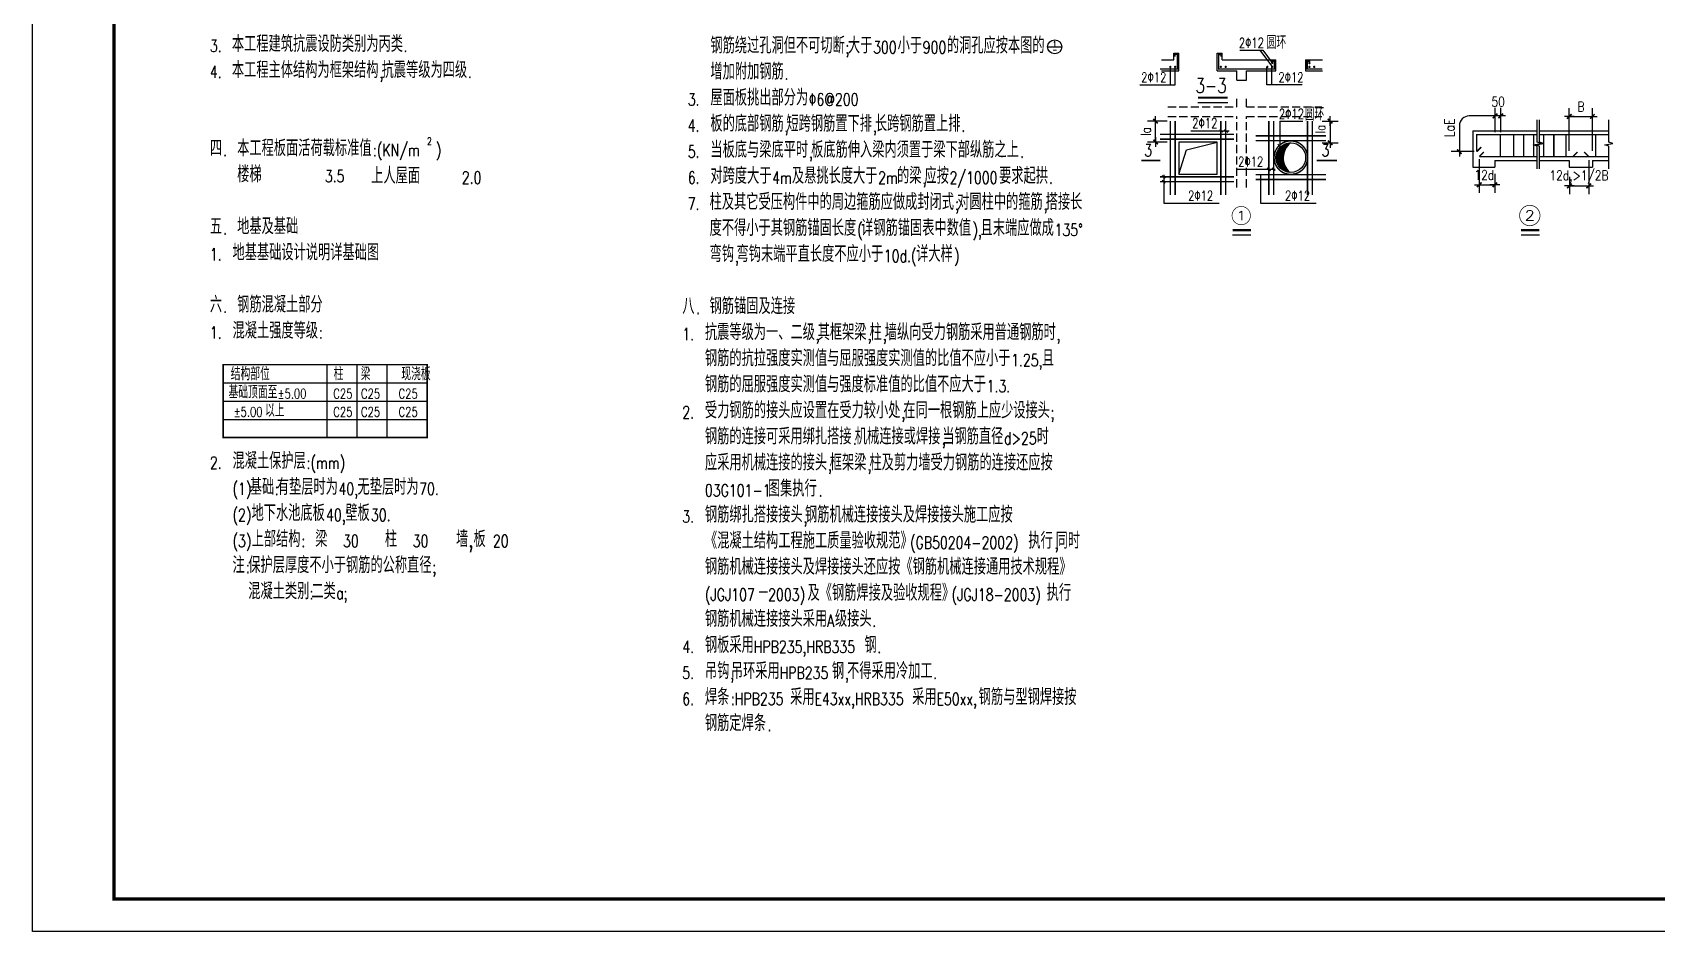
# Model space of a CAD drawing. Extents: x 1427168 to 1936200, y 1176778 to 1377202.
# Drawn here: x 1427168 to 1477011, y 1176778 to 1204377 of the extents above; entities that cross this region are included whole.
import ezdxf
from ezdxf.enums import TextEntityAlignment as Align

# ---------------------------------------------------------------- set-up
doc = ezdxf.new("R2010")
doc.units = 0
doc.header["$LTSCALE"] = 1000
doc.header["$MEASUREMENT"] = 0
doc.linetypes.add('DASH', pattern=[0.35, 0.25, -0.1])
doc.layers.get('0').update_dxf_attribs({"linetype": 'CONTINUOUS'})
doc.layers.get('DEFPOINTS').update_dxf_attribs({"linetype": 'CONTINUOUS'})
for name, color, linetype in [('2', 2, 'CONTINUOUS'), ('PUB_DIM', 3, 'CONTINUOUS'), ('PUB_TEXT', 7, 'CONTINUOUS'), ('PUB_TITLE', 4, 'CONTINUOUS'), ('STAIR', 2, 'CONTINUOUS'), ('WA', 9, 'CONTINUOUS')]:
    doc.layers.add(name, color=color, linetype=linetype)
doc.styles.add('_HZTXT', font='txt.shx', dxfattribs={"width": 0.75, "bigfont": 'HZTXT.shx'})
doc.styles.add('_ROMAND', font='ROMAND.shx', dxfattribs={"width": 0.75})
doc.styles.add('_TXT', font='TXT.shx', dxfattribs={"width": 0.75})
doc.styles.add('COMP', font='COMPLEX', dxfattribs={"bigfont": 'hztxt'})
doc.styles.add('DIM_FONT', font='SIMPLEX.shx', dxfattribs={"width": 0.75})
doc.dimstyles.new('DIMN', dxfattribs={"dimtxt": 300, "dimasz": 1, "dimexe": 250, "dimexo": 300, "dimgap": 150, "dimtad": 1, "dimdec": 0, "dimzin": 0, "dimtxsty": 'DIM_FONT', "dimblk": '_DIMX', "dimcen": 0.09, "dimclrt": 7, "dimazin": 3, "dimtfac": 1, "dimtdec": 0, "dimtix": 1, "dimtmove": 0, "dimatfit": 3, "dimtolj": 1, "dimtzin": 0})

# ---------------------------------------------------------------- blocks, each defined once
blk = doc.blocks.new('_DIMX')
blk.add_line((-150, 0), (150, 0))
at = {"const_width": 50}
blk.add_lwpolyline([(-70, -70), (70, 70)], dxfattribs=at)
blk = doc.blocks.new('_INDEX')
blk.add_line((-0.5, 0), (0.5, 0))
blk.add_circle((0, 0), 0.5)
at = {"style": 'COMP'}
for tag, width, p, p2 in [('1', 2.333333333333333, (-0.17, 0.05), (0.17, 0.05)), ('-', 1.166666666666667, (-0.17, -0.39), (0.17, -0.39))]:
    blk.add_attdef(tag, text='', height=0.34, dxfattribs=dict(at, width=width)).set_placement(p, p2, align=Align.FIT)
blk = doc.blocks.new('_INDEX1')
at = {"const_width": 0.035}
blk.add_lwpolyline([(-0.5, 0, 1), (0.5, 0, 1)], format="xyb", close=True, dxfattribs=at)
at = {"style": 'COMP', "width": 2.333333333333333}
blk.add_attdef('1', text='', height=0.5, dxfattribs=at).set_placement((-0.25, -0.25), (0.25, -0.25), align=Align.FIT)
blk = doc.blocks.new('*X432')
at = {"color": 0}
for p, q in [((90507.56567424904, 34886.54626611521), (90801.87148918693, 35180.8520810531)), ((90507.95243232936, 34929.35943106671), (90937.34278871909, 35358.74978745645)), ((90510.75774469203, 34847.31192968701), (90766.12161643621, 35102.67580143119)), ((90513.1456765992, 34976.97908220776), (90889.72313757805, 35353.5565431866)), ((90516.80968916547, 34810.93746728926), (90746.88137695458, 35041.00915507835)), ((90525.26025422811, 34776.9616254807), (90735.92567359538, 34987.62704484797)), ((90525.58850168313, 35031.84831416287), (90834.85390562292, 35341.11371810267)), ((90535.79574314381, 34745.07070752521), (90730.3265141743, 34939.60147855571)), ((90548.19473041769, 34715.04328792789), (90728.63173056392, 34895.48028807413)), ((90551.91038582895, 35100.59660517989), (90766.10561460591, 35314.79183395685)), ((90562.2976247334, 34686.7197753724), (90729.9944938597, 34854.41664449871)), ((90577.98878768647, 34659.98453145428), (90733.87021597786, 34815.86595974568)), ((90595.18556711733, 34634.75490401395), (90739.88505841912, 34779.45439531575)), ((90613.83143309485, 34610.97436312029), (90747.7703419402, 34744.91327196562)), ((90633.89173351019, 34588.60825666442), (90757.32647524663, 34712.04299840088)), ((90655.35126823897, 34567.64138452202), (90768.40163420571, 34680.69175048876)), ((90678.2132665162, 34548.07697592806), (90780.87844639886, 34650.7421558107)), ((90702.4996020917, 34529.93690463236), (90794.66531340005, 34622.1026159407)), ((90728.25228048678, 34513.26317615624), (90809.69056821307, 34594.70146388253)), ((90755.53644263852, 34498.1209314368), (90825.89844798438, 34568.48293678266)), ((90784.44541479045, 34484.60349671754), (90843.24627893754, 34543.40436086462)), ((90815.108800041, 34472.84047509688), (90861.70250478186, 34519.43417983775)), ((90847.70546105833, 34463.01072924303), (90881.24532821518, 34496.55059639988)), ((90882.48496016965, 34455.36382148314), (90901.86182101838, 34474.74068233188)), ((90919.80480038462, 34450.25725482693), (90923.5474147077, 34453.99986915002))]:
    blk.add_line(p, q, dxfattribs=at)
blk = doc.blocks.new('*D436')
at = {"layer": 'DEFPOINTS', "color": 0}
for p in [(1466447.55634425, 1201656.306972524), (1466447.55634425, 1200989.306972524), (1466993.347618341, 1200989.306972524)]:
    blk.add_point(p, dxfattribs=at)
at = {"layer": 'PUB_DIM', "color": 0}
for p, q in [((1466747.55634425, 1201656.306972524), (1467243.347618341, 1201656.306972524)), ((1466993.347618341, 1201655.306972524), (1466993.347618341, 1200990.306972524)), ((1466747.55634425, 1200989.306972524), (1467243.347618341, 1200989.306972524))]:
    blk.add_line(p, q, dxfattribs=at)
for p, rotation in [((1466993.347618341, 1201656.306972524), 90), ((1466993.347618341, 1200989.306972524), 270)]:
    blk.add_blockref('_DIMX', p, dxfattribs=dict(at, rotation=rotation))
at = {"layer": 'PUB_DIM', "color": 7, "insert": (1466693.347618341, 1201408.299620761), "char_height": 300, "attachment_point": 5, "rotation": 90, "style": 'DIM_FONT'}
blk.add_mtext('\\A1;la', dxfattribs=at)

msp = doc.modelspace()

# ---------------------------------------------------------------- linework, layer by layer
for p, q in [((1462201.330724881, 1203541.042339843), (1462201.330724881, 1203741.042339843)), ((1462201.330724881, 1203741.042339843), (1462351.330724881, 1203741.042339843)), ((1462351.330724881, 1203201.926333749), (1462351.330724881, 1203741.042339843)), ((1463527.152699415, 1203201.926333749), (1463527.152699415, 1203741.042339843)), ((1463527.152699415, 1203741.042339843), (1463677.152699415, 1203741.042339843)), ((1463677.152699415, 1203541.042339843), (1463677.152699415, 1203741.042339843)), ((1461816.823793125, 1203541.042339843), (1462201.330724881, 1203541.042339843)), ((1463677.152699415, 1203541.042339843), (1465331.174804664, 1203541.042339843)), ((1465331.174804664, 1203201.926333749), (1465331.174804664, 1203541.042339843)), ((1466242.421396998, 1203541.042339843), (1466757.753606913, 1203541.042339843)), ((1466242.421396998, 1203541.042339843), (1466242.421396998, 1203201.926333749)), ((1461816.823793125, 1203201.926333749), (1462351.330724881, 1203201.926333749)), ((1463527.152699415, 1203201.926333749), (1464127.061801374, 1203201.926333749)), ((1464127.061801374, 1202912.185241785), (1464127.061801374, 1203201.926333749)), ((1464127.061801374, 1202912.185241785), (1464427.061801374, 1202912.185241785)), ((1464427.061801374, 1202912.185241785), (1464427.061801374, 1203201.926333749)), ((1464427.061801374, 1203201.926333749), (1465331.174804664, 1203201.926333749)), ((1466242.421396998, 1203201.926333749), (1466757.753606913, 1203201.926333749)), ((1471372.968595335, 1201356.982611301), (1473343.203765452, 1201356.982611301)), ((1471372.968595335, 1201356.982611301), (1471372.968595335, 1200246.982611301)), ((1473419.825352865, 1201356.982611301), (1475547.982684909, 1201356.982611301)), ((1462351.330724881, 1201013.64050216), (1462351.330724881, 1200030.453101962)), ((1463527.152699415, 1201013.64050216), (1462351.330724881, 1201013.64050216)), ((1462351.330724881, 1200030.453101962), (1462584.972240062, 1200778.473110144)), ((1462584.972240062, 1200778.473110144), (1463527.152699415, 1201013.64050216)), ((1463527.152699415, 1200030.453101962), (1463527.152699415, 1201013.64050216)), ((1471372.968595335, 1200246.982611301), (1472048.947211152, 1200246.982611301)), ((1472048.947211152, 1200446.982611301), (1473343.203765452, 1200446.982611301)), ((1472048.947211152, 1200446.982611301), (1472048.947211152, 1200246.982611301)), ((1473419.825352865, 1200446.982611301), (1474335.171333022, 1200446.982611301)), ((1474335.171333022, 1200446.982611301), (1474335.171333022, 1200246.982611301)), ((1474335.171333022, 1200246.982611301), (1475043.145856723, 1200246.982611301)), ((1475043.145856723, 1200446.982611301), (1475547.982684909, 1200446.982611301)), ((1475043.145856723, 1200446.982611301), (1475043.145856723, 1200246.982611301)), ((1462351.330724881, 1200030.453101962), (1463527.152699415, 1200030.453101962))]:
    msp.add_line(p, q)
at = {"linetype": 'DASH'}
for p, q in [((1464127.061801374, 1202092.748372742), (1464127.061801374, 1202380.510592918)), ((1464427.061801374, 1202092.748372742), (1464427.061801374, 1202380.510592918)), ((1462015.381549213, 1202092.748372742), (1464127.061801374, 1202092.748372742)), ((1462015.381549213, 1201792.748372742), (1464127.061801374, 1201792.748372742)), ((1464127.061801374, 1199622.789939858), (1464127.061801374, 1201792.748372742)), ((1464427.061801374, 1202092.748372742), (1466742.66539612, 1202092.748372742)), ((1464427.061801374, 1201792.748372742), (1466742.66539612, 1201792.748372742)), ((1464427.061801374, 1199622.789939858), (1464427.061801374, 1201792.748372742))]:
    msp.add_line(p, q, dxfattribs=at)
at = {"color": 1, "const_width": 45}
msp.add_lwpolyline([(1466301.061599325, 1200534.551200375, 3999.999916647566), (1466301.061856457, 1200534.036936705, 3999.999916647566)], format="xyb", dxfattribs=at)
msp.add_circle((1465786.798100831, 1200534.036936705), 455.6232961673013)
at = {"layer": '2'}
for points in [[(1461773.940431677, 1203257.906723526, 44.9999988079071, 44.9999988079071, 0), (1462306.876779718, 1203257.906723526, 44.9999988079071, 44.9999988079071, 0), (1462306.876779718, 1203703.700932945, 44.9999988079071, 44.9999988079071, 0), (1462234.084863993, 1203703.700932945, 44.9999988079071, 44.9999988079071, 0), (1462234.084863993, 1203639.091497177, 0, 0, 0)], [(1463644.398560303, 1203635.715454936, 44.9999988079071, 44.9999988079071, 0), (1463644.398560303, 1203700.324890704, 44.9999988079071, 44.9999988079071, 0), (1463571.606644578, 1203700.324890704, 44.9999988079071, 44.9999988079071, 0), (1463571.606644578, 1203257.906723526, 44.9999988079071, 44.9999988079071, 0), (1465284.440852175, 1203257.906723526, 44.9999988079071, 44.9999988079071, 0), (1465284.440852175, 1203497.719326945, 44.9999988079071, 44.9999988079071, 0), (1465211.64893645, 1203497.719326945, 44.9999988079071, 44.9999988079071, 0), (1465211.64893645, 1203433.109891177, 0, 0, 0)], [(1466755.590651887, 1203257.906723526, 44.9999988079071, 44.9999988079071, 0), (1466289.155349488, 1203257.906723526, 44.9999988079071, 44.9999988079071, 0), (1466289.155349488, 1203497.719326945, 44.9999988079071, 44.9999988079071, 0), (1466361.947265212, 1203497.719326945, 44.9999988079071, 44.9999988079071, 0), (1466361.947265212, 1203433.109891177, 0, 0, 0)], [(1473343.203765452, 1201236.982916477, 44.9999988079071, 44.9999988079071, 0), (1471492.96829016, 1201236.982916477, 44.9999988079071, 44.9999988079071, 0), (1471492.96829016, 1200719.430939352, 0, 0, 0)]]:
    msp.add_lwpolyline(points, format="xyseb", dxfattribs=at)
at = {"layer": '2', "const_width": 34.99999940395355}
for points in [[(1462089.721867281, 1203303.581336418, -1), (1462089.721867281, 1203338.581335822, -1), (1462089.721867281, 1203303.581336418, -1)], [(1462238.177702588, 1203303.581336418, -1), (1462238.177702588, 1203338.581335822, -1), (1462238.177702588, 1203303.581336418, -1)], [(1463640.305721708, 1203303.581336418, 1), (1463640.305721708, 1203338.581335822, 1), (1463640.305721708, 1203303.581336418, 1)], [(1463788.761557015, 1203303.581336418, 1), (1463788.761557015, 1203338.581335822, 1), (1463788.761557015, 1203303.581336418, 1)], [(1465067.285939737, 1203303.581336418, -1), (1465067.285939737, 1203338.581335822, -1), (1465067.285939737, 1203303.581336418, -1)], [(1465215.741775044, 1203424.8778441, -1), (1465215.741775044, 1203459.877843504, -1), (1465215.741775044, 1203424.8778441, -1)], [(1465215.741775044, 1203303.581336418, -1), (1465215.741775044, 1203338.581335822, -1), (1465215.741775044, 1203303.581336418, -1)], [(1466357.854426618, 1203416.783764981, 1), (1466357.854426618, 1203451.783764385, 1), (1466357.854426618, 1203416.783764981, 1)], [(1466357.854426618, 1203303.581336418, 1), (1466357.854426618, 1203338.581335822, 1), (1466357.854426618, 1203303.581336418, 1)], [(1466506.310261925, 1203303.581336418, 1), (1466506.310261925, 1203338.581335822, 1), (1466506.310261925, 1203303.581336418, 1)]]:
    msp.add_lwpolyline(points, format="xyb", dxfattribs=at)
at = {"layer": '2', "const_width": 44.9999988079071}
for points in [[(1461773.940431677, 1201248.667933089), (1464042.752589537, 1201248.667933089)], [(1462089.721867281, 1199387.172528451), (1462089.721867281, 1201655.98468631)], [(1462238.177702588, 1199387.172528451), (1462238.177702588, 1201655.98468631)], [(1463640.305721708, 1199387.172528451), (1463640.305721708, 1201655.98468631)], [(1463788.761557015, 1199387.172528451), (1463788.761557015, 1201655.98468631)], [(1464707.919613423, 1201203.058619425), (1465989.498821999, 1201203.058619425)], [(1465112.999831458, 1199387.172528451), (1465112.999831458, 1201655.98468631)], [(1465261.455666765, 1199387.172528451), (1465261.455666765, 1201655.98468631)], [(1466865.67658824, 1201203.058619425), (1465584.097379663, 1201203.058619425)], [(1466299.100508943, 1199387.172528451), (1466299.100508943, 1201655.98468631)], [(1466447.55634425, 1199387.172528451), (1466447.55634425, 1201655.98468631)], [(1472214.888436441, 1201236.982916477), (1472214.888436441, 1200566.982306125)], [(1472624.62725467, 1201236.982916477), (1472624.62725467, 1200566.982306125)], [(1472932.916815138, 1201236.982916477), (1472932.916815138, 1200566.982306125)], [(1473241.206375607, 1201236.982916477), (1473241.206375607, 1200566.982306125)], [(1475547.982684909, 1201236.982916477), (1473419.825352865, 1201236.982916477)], [(1473549.495936075, 1201236.982916477), (1473549.495936075, 1200566.982306125)], [(1473857.785496543, 1201236.982916477), (1473857.785496543, 1200566.982306125)], [(1474235.171333022, 1201236.982916477), (1474235.171333022, 1200566.982306125)], [(1475143.145856723, 1201236.982916477), (1475143.145856723, 1200566.982306125)], [(1461773.940431677, 1201100.212097782), (1464042.752589537, 1201100.212097782)], [(1464707.919613423, 1201054.602784118), (1465989.498821999, 1201054.602784118)], [(1466865.67658824, 1201054.602784118), (1465584.097379663, 1201054.602784118)], [(1471632.135653015, 1200858.598302208), (1471492.96829016, 1200719.430939352)], [(1471711.201890924, 1200706.149668981), (1471572.034528068, 1200566.982306125)], [(1474448.928243368, 1200566.982306125), (1474588.095606224, 1200706.149668981)], [(1474929.388946377, 1200566.982306125), (1474790.221583521, 1200706.149668981)], [(1471572.034528068, 1200566.982306125), (1473343.203765452, 1200566.982306125)], [(1473419.825352865, 1200566.982306125), (1475547.982684909, 1200566.982306125)], [(1461773.940431677, 1199943.88150634), (1464042.752589537, 1199943.88150634)], [(1461773.940431677, 1199795.425671033), (1464042.752589537, 1199795.425671033)], [(1464707.919613423, 1200013.471089292), (1465989.498821999, 1200013.471089292)], [(1464707.919613423, 1199865.015253985), (1465989.498821999, 1199865.015253985)], [(1466865.67658824, 1200013.471089292), (1465584.097379663, 1200013.471089292)], [(1466865.67658824, 1199865.015253985), (1465584.097379663, 1199865.015253985)]]:
    msp.add_lwpolyline(points, dxfattribs=at)
at = {"layer": 'PUB_DIM', "linetype": 'BYBLOCK'}
for p, q in [((1472229.504050645, 1201815.159465199), (1471261.791723304, 1201815.159465199)), ((1472057.539218266, 1201312.295642674), (1472057.539218266, 1202065.159465199)), ((1472229.504050645, 1201312.295642674), (1472229.504050645, 1202065.159465199)), ((1474335.12077163, 1200746.982611301), (1474335.12077163, 1202049.189128653)), ((1474336.12077163, 1201799.189128653), (1475042.12077163, 1201799.189128653)), ((1475043.12077163, 1200746.982611301), (1475043.12077163, 1202049.189128653)), ((1470961.791723304, 1201515.159465199), (1470961.791723304, 1200720.430939352)), ((1471413.863194997, 1200719.430939352), (1470711.791723304, 1200719.430939352)), ((1471572.034528068, 1200489.062134695), (1471572.034528068, 1199451.449124906)), ((1474929.349331965, 1200456.888276383), (1474929.349331965, 1199418.113298546)), ((1472048.947211152, 1200041.954043902), (1472048.947211152, 1199451.449124906)), ((1474335.349331965, 1199946.982611301), (1474335.349331965, 1199418.113298546)), ((1471571.034528068, 1199701.449124906), (1471570.034528068, 1199701.449124906)), ((1471572.034528068, 1199701.449124906), (1472048.947211152, 1199701.449124906)), ((1472049.947211152, 1199701.449124906), (1472050.947211152, 1199701.449124906)), ((1474336.349331965, 1199668.113298546), (1474928.349331965, 1199668.113298546))]:
    msp.add_line(p, q, dxfattribs=at)
at = {"layer": 'PUB_DIM', "const_width": 50}
for points in [[(1461203.504538371, 1200446.040192448), (1461783.096874069, 1200446.040192448)], [(1467205.595016483, 1200446.040192448), (1466583.243118287, 1200446.040192448)]]:
    msp.add_lwpolyline(points, dxfattribs=at)
at = {"layer": 'PUB_DIM', "linetype": 'BYBLOCK'}
msp.add_arc((1471261.791723304, 1201515.159465199), 300, 90, 180, dxfattribs=at)
at = {"layer": 'PUB_TEXT'}
for p, q in [((1464221.109375698, 1203833.135667998), (1464928.465822143, 1203833.135667998)), ((1464836.789075266, 1203833.135667998), (1465221.020361836, 1203310.497486793)), ((1464928.465822143, 1203833.135667998), (1465215.741775044, 1203442.377843802)), ((1462090.605129108, 1202767.840662288), (1462090.605129108, 1203314.750341512)), ((1462237.267959438, 1202767.840662288), (1462237.267959438, 1203314.750341512)), ((1465055.468715773, 1202767.840662288), (1465055.468715773, 1203314.750341512)), ((1465202.131546104, 1202767.840662288), (1465202.131546104, 1203314.750341512)), ((1461154.547336558, 1202767.840662288), (1462237.267959438, 1202767.840662288)), ((1466138.189338654, 1202767.840662288), (1465055.468715773, 1202767.840662288)), ((1462719.592619051, 1201358.221867356), (1463894.220430748, 1201358.221867356)), ((1463604.928406287, 1201401.386311624), (1463704.605893259, 1201315.057423089)), ((1463753.384241594, 1201401.386311624), (1463853.061728566, 1201315.057423089)), ((1465449.649871345, 1201651.854767471), (1466157.00631779, 1201651.854767471)), ((1465449.649871345, 1201651.854767471), (1465449.649871345, 1200782.368356646)), ((1465384.683771733, 1200952.225091666), (1465484.361258705, 1200865.896203132)), ((1461835.683284934, 1199987.045950607), (1461935.360771906, 1199900.717062073)), ((1461835.683284934, 1199838.5901153), (1461935.360771906, 1199752.261226766)), ((1461885.52202842, 1200011.561186767), (1461885.52202842, 1199131.796130778)), ((1464128.513125115, 1200177.811901232), (1465303.140936812, 1200177.811901232)), ((1464859.487816977, 1200011.561186767), (1464859.487816977, 1199131.796130778)), ((1465063.161087972, 1200220.976345499), (1465162.838574944, 1200134.647456965)), ((1465211.616923279, 1200220.976345499), (1465311.294410251, 1200134.647456965)), ((1461885.52202842, 1199131.796130778), (1463592.490730119, 1199131.796130778)), ((1464859.487816977, 1199131.796130778), (1466566.456518676, 1199131.796130778)), ((1436213.61895938, 1191939.335885923), (1436213.61895938, 1194179.335885923)), ((1437135.045803544, 1191939.335885923), (1437135.045803544, 1194179.335885923)), ((1438056.472647709, 1191939.335885923), (1438056.472647709, 1194179.335885923)), ((1433016.436051802, 1193619.335885923), (1439280.103817683, 1193619.335885924)), ((1433016.436051802, 1193059.335885923), (1439280.103817683, 1193059.335885924)), ((1433016.436051802, 1192499.335885923), (1439280.103817683, 1192499.335885924)), ((1433016.436051802, 1191939.335885923), (1439280.103817683, 1191939.335885924))]:
    msp.add_line(p, q, dxfattribs=at)
at = {"layer": 'PUB_TEXT', "const_width": 70}
for points in [[(1462935.838892211, 1202374.703395133), (1463853.87590043, 1202374.703395133)], [(1463999.720432598, 1198312.329344621), (1464562.458469443, 1198312.329344621)], [(1472855.168432214, 1198312.329344621), (1473417.906469058, 1198312.329344621)]]:
    msp.add_lwpolyline(points, dxfattribs=at)
at = {"layer": 'PUB_TEXT'}
for points in [[(1462935.838892211, 1202224.703395133), (1463853.87590043, 1202224.703395133)], [(1463999.720432598, 1198162.329344621), (1464562.458469443, 1198162.329344621)], [(1472855.168432214, 1198162.329344621), (1473417.906469058, 1198162.329344621)]]:
    msp.add_lwpolyline(points, dxfattribs=at)
at = {"layer": 'PUB_TEXT', "const_width": 50}
msp.add_lwpolyline([(1433016.436051802, 1194179.335885923), (1433016.436051802, 1191939.335885923), (1439280.103817683, 1191939.335885924), (1439280.103817683, 1194179.335885924)], close=True, dxfattribs=at)
at = {"layer": 'PUB_TEXT'}
msp.add_arc((1466148.217278562, 1200524.888699802), 595.6485547644943, 128.7354780433582, 228.3646013238452, dxfattribs=at)
at = {"layer": 'PUB_TITLE'}
msp.add_lwpolyline([(1427167.9179285, 1176778.026983039), (1427167.9179285, 1236178.026983039), (1511267.9179285, 1236178.026983039), (1511267.9179285, 1176778.026983039)], close=True, dxfattribs=at)
at = {"layer": 'PUB_TITLE', "const_width": 100}
msp.add_lwpolyline([(1429667.9179285, 1177778.026983039), (1510267.9179285, 1177778.026983039), (1510267.9179285, 1235178.026983039), (1429667.9179285, 1235178.026983039)], close=True, dxfattribs=at)
at = {"layer": 'STAIR'}
for p, q in [((1473343.203765452, 1201006.388216906), (1473343.203765452, 1201698.425131412)), ((1473419.825352865, 1201006.388216906), (1473419.825352865, 1201698.425131412)), ((1475547.982684909, 1201006.388216906), (1475547.982684909, 1201698.425131412)), ((1473223.203765452, 1200926.388216906), (1473463.203765452, 1200966.388216906)), ((1473343.203765452, 1200886.388216906), (1473223.203765452, 1200926.388216906)), ((1473299.825352865, 1200926.388216906), (1473539.825352865, 1200966.388216906)), ((1473419.825352865, 1200886.388216906), (1473299.825352865, 1200926.388216906)), ((1473463.203765452, 1200966.388216906), (1473343.203765452, 1201006.388216906)), ((1473343.203765452, 1200194.351302399), (1473343.203765452, 1200886.388216906)), ((1473539.825352865, 1200966.388216906), (1473419.825352865, 1201006.388216906)), ((1473419.825352865, 1200194.351302399), (1473419.825352865, 1200886.388216906)), ((1475427.982684909, 1200926.388216906), (1475667.982684909, 1200966.388216906)), ((1475547.982684909, 1200886.388216906), (1475427.982684909, 1200926.388216906)), ((1475667.982684909, 1200966.388216906), (1475547.982684909, 1201006.388216906)), ((1475547.982684909, 1200194.351302399), (1475547.982684909, 1200886.388216906))]:
    msp.add_line(p, q, dxfattribs=at)

# ---------------------------------------------------------------- block references
at = {"layer": 'PUB_DIM', "xscale": 432, "yscale": 432, "zscale": 432}
msp.add_blockref('_INDEX', (1458540.829284092, 1203936.414367861), dxfattribs=at).add_auto_attribs({'1': '1', '-': '-'})
at = {"layer": 'PUB_DIM', "linetype": 'BYBLOCK'}
for p, rotation in [((1472057.539218266, 1201815.159465199), 180), ((1472229.504050645, 1201815.159465199), 180), ((1474335.12077163, 1201799.189128653), 180), ((1470961.791723304, 1200719.430939352), 270), ((1472048.947211152, 1199701.449124906), 180), ((1474335.349331965, 1199668.113298546), 180)]:
    msp.add_blockref('_DIMX', p, dxfattribs=dict(at, rotation=rotation))
for p in [(1475043.12077163, 1201799.189128653), (1471572.034528068, 1199701.449124906), (1474929.349331965, 1199668.113298546)]:
    msp.add_blockref('_DIMX', p, dxfattribs=at)
at = {"layer": 'PUB_TEXT', "xscale": 562.2749999999069, "yscale": 562.2749999999069, "zscale": 562.2749999999999}
msp.add_blockref('_INDEX1', (1464265.451567535, 1198755.161835725), dxfattribs=at).add_auto_attribs({'1': '1'})
at = {"layer": 'PUB_TEXT'}
ref = msp.add_blockref('_INDEX1', (1473121.391822265, 1198758.112823051), dxfattribs=dict(at, xscale=624.75, yscale=624.75, zscale=624.7499999999999))
ref.add_attrib('1', '2', dxfattribs={"layer": '0', "height": 312.3749999999999, "style": 'COMP', "width": 1.5}).set_placement((1472965.204322265, 1198601.925323051), (1473277.579322265, 1198601.925323051), align=Align.FIT)
at = {"layer": 'WA'}
msp.add_blockref('*X432', (1374823.937513004, 1165630.195304747), dxfattribs=at)

# ---------------------------------------------------------------- texts
at = {"color": 7, "linetype": 'BYBLOCK', "style": 'DIM_FONT', "width": 0.8}
for s, p in [('50', (1472151.119385773, 1202250.174384191)), ('B', (1474689.12077163, 1202099.189128653)), ('12d', (1471722.501561702, 1200001.449124906)), ('12d,>1/2B', (1474632.349331965, 1199968.113298546))]:
    msp.add_text(s, height=300, dxfattribs=at).set_placement(p, align=Align.MIDDLE)
msp.add_text('LaE', height=300, rotation=90, dxfattribs=at).set_placement((1470658.063772727, 1201449.265254422), align=Align.MIDDLE)
at = {"layer": 'PUB_TEXT', "width": 0.75}
for s, height, style, p in [('本工程建筑抗震设防类别为丙类', 500, '_HZTXT', (1433288.846357926, 1203779.335885923)), ('钢筋绕过孔洞但不可切断', 500, '_HZTXT', (1447973.85725036, 1203731.035196371)), ('大于', 500, '_HZTXT', (1452196.523870157, 1203731.035196371)), ('小于', 500, '_HZTXT', (1453719.949770045, 1203731.035196371)), ('的洞孔应按本图的 ', 500, '_HZTXT', (1455231.56464631, 1203731.035196371)), ('3. ', 375, '_TXT', (1432611.901110857, 1203779.335885923)), ('.', 375, '_TXT', (1438553.617519344, 1203779.335885923)), ('; ', 375, '_TXT', (1452116.581167683, 1203731.035196371)), ('300', 375, '_TXT', (1452967.200543385, 1203731.035196371)), ('900', 375, '_TXT', (1454490.626443273, 1203731.035196371)), ('4. ', 375, '_TXT', (1432611.901110857, 1202979.335885923)), ('本工程主体结构为框架结构', 500, '_HZTXT', (1433288.846357926, 1202979.335885923)), ('抗震等级为四级', 500.0000000000001, '_HZTXT', (1437883.560221818, 1202979.335885923)), ('增加附加钢筋', 500, '_HZTXT', (1447973.85725036, 1202931.035196371)), (',', 375, '_TXT', (1437815.428542966, 1202979.335885923)), ('.', 375, '_TXT', (1440532.189650952, 1202979.335885923)), ('.', 375, '_TXT', (1450250.439435399, 1202931.035196371)), ('3-3', 450, '_ROMAND', (1462861.910320783, 1202524.703395133)), ('3. ', 375, '_TXT', (1447279.178842581, 1202131.035196371)), ('板的底部钢筋', 500, '_HZTXT', (1447973.85725036, 1201331.035196371)), ('短跨钢筋置下排', 500, '_HZTXT', (1450306.76009063, 1201331.035196371)), ('长跨钢筋置上排', 500, '_HZTXT', (1453023.521198616, 1201331.035196371)), ('4. ', 375, '_TXT', (1447279.178842581, 1201331.035196371)), (',', 375, '_TXT', (1450250.439435399, 1201331.035196371)), (',', 375, '_TXT', (1452961.295031575, 1201331.035196371)), ('.', 375, '_TXT', (1455678.056139561, 1201331.035196371)), ('四', 500, '_HZTXT', (1432611.901110857, 1200579.335885923)), ('本工程板面活荷载标准值', 500, '_HZTXT', (1433449.668968, 1200579.335885923)), (':(KN/m', 375, '_TXT', (1437616.014932567, 1200579.335885923)), ('2', 225, '_TXT', (1439276.729218281, 1200925.764457352)), (')', 375, '_TXT', (1439544.586361138, 1200579.335885923)), ('5. ', 375, '_TXT', (1447279.178842581, 1200531.035196371)), ('当板底与梁底平时', 500, '_HZTXT', (1447973.85725036, 1200531.035196371)), ('板底筋伸入梁内须置于梁下部纵筋之上', 500, '_HZTXT', (1451065.618358346, 1200531.035196371)), ('3', 375, '_TXT', (1461288.84956778, 1200574.218103167)), ('3', 375, '_TXT', (1466728.752063899, 1200574.218103167)), ('. ', 375, '_TXT', (1433016.436051802, 1200579.335885923)), ('楼梯', 500, '_HZTXT', (1433449.668968, 1199779.335885923)), ('上人屋面', 500, '_HZTXT', (1437562.621728765, 1199734.390948774)), ('对跨度大于', 500, '_HZTXT', (1447973.85725036, 1199731.035196371)), ('及悬挑长度大于', 500, '_HZTXT', (1450476.33264406, 1199731.035196371)), (',', 375, '_TXT', (1450997.486679493, 1200531.035196371)), ('的梁', 500, '_HZTXT', (1453702.233234612, 1199731.035196371)), ('应按', 500, '_HZTXT', (1454543.994342598, 1199731.035196371)), ('要求起拱', 500, '_HZTXT', (1456835.347689055, 1199731.035196371)), ('.', 375, '_TXT', (1457479.011567008, 1200531.035196371)), ('3.5', 375, '_TXT', (1436141.461071361, 1199779.335885923)), ('2.0', 375, '_TXT', (1440344.120266886, 1199734.390948774)), ('6. ', 375, '_TXT', (1447279.178842581, 1199731.035196371)), ('4m', 375, '_TXT', (1449869.533923588, 1199731.035196371)), ('2m', 375, '_TXT', (1453122.009317289, 1199731.035196371)), (',', 375, '_TXT', (1454487.673687368, 1199731.035196371)), ('2/1000', 375, '_TXT', (1455314.671015827, 1199731.035196371)), ('.', 375, '_TXT', (1458367.835385905, 1199731.035196371)), ('7. ', 375, '_TXT', (1447279.178842581, 1198931.035196371)), ('柱及其它受压构件中的周边箍筋应做成封闭式', 500, '_HZTXT', (1447949.612961058, 1198930.667746006)), ('对圆柱中的箍筋', 500, '_HZTXT', (1455547.279580856, 1198930.667746006)), ('搭接长', 500, '_HZTXT', (1458264.040688842, 1198930.667746006)), ('地基及基础', 500, '_HZTXT', (1433449.668968, 1198179.335885923)), (';', 375, '_TXT', (1455482.100657908, 1198930.667746006)), (',', 375, '_TXT', (1458198.861765895, 1198930.667746006)), ('五', 500, '_HZTXT', (1432611.901110857, 1198179.335885923)), ('度不得小于其钢筋锚固长度', 500, '_HZTXT', (1447949.612961058, 1198130.667746006)), ('(', 375, '_TXT', (1452479.147902003, 1198130.667746006)), ('详钢筋锚固表中数值', 500, '_HZTXT', (1452599.480087042, 1198130.667746006)), ('),', 375, '_TXT', (1456015.826051609, 1198130.667746006)), ('且末端应做成', 500, '_HZTXT', (1456265.552218651, 1198130.667746006)), ('135%%127', 375, '_TXT', (1458536.228891879, 1198130.667746006)), ('1. ', 375, '_TXT', (1432611.901110857, 1197379.335885923)), ('.', 375, '_TXT', (1433019.388807708, 1198179.335885923)), ('地基基础设计说明详基础图', 500, '_HZTXT', (1433306.579518636, 1197379.335885923)), ('弯钩', 500, '_HZTXT', (1447949.612961058, 1197330.667746006)), ('弯钩末端平直长度不应小于', 500, '_HZTXT', (1448776.610289517, 1197330.667746006)), ('10d.(', 375, '_TXT', (1453297.286962745, 1197330.667746006)), ('详大样', 500, '_HZTXT', (1454288.15486207, 1197330.667746006)), (')', 375, '_TXT', (1455448.595314826, 1197330.667746006)), (',', 375, '_TXT', (1448726.195146098, 1197330.667746006)), ('六', 500, '_HZTXT', (1432611.901110857, 1195779.335885923)), ('钢筋混凝土部分', 500, '_HZTXT', (1433449.668968, 1195779.335885923)), ('八', 500, '_HZTXT', (1447111.845103915, 1195730.667746006)), ('钢筋锚固及连接', 500, '_HZTXT', (1447949.612961058, 1195730.667746006)), ('.', 375, '_TXT', (1433019.388807708, 1195779.335885923)), ('. ', 375, '_TXT', (1447537.049336199, 1195730.667746006)), ('1. ', 375, '_TXT', (1432611.901110857, 1194979.335885923)), ('混凝土强度等级', 500, '_HZTXT', (1433306.579518636, 1194979.335885923)), ('1. ', 375, '_TXT', (1447111.845103915, 1194930.667746006)), ('抗震等级为一、二级', 500, '_HZTXT', (1447806.523511694, 1194930.667746006)), ('其框架梁', 500, '_HZTXT', (1451264.426351964, 1194930.667746006)), ('柱', 500, '_HZTXT', (1452859.140215856, 1194930.667746006)), ('墙纵向受力钢筋采用普通钢筋时', 500, '_HZTXT', (1453325.901323843, 1194930.667746006)), (':', 375, '_TXT', (1435955.20894777, 1194979.335885923)), (',', 375, '_TXT', (1451205.152940828, 1194930.667746006)), (',', 375, '_TXT', (1452799.86680472, 1194930.667746006)), (',', 375, '_TXT', (1453263.675156801, 1194930.667746006)), (',', 375, '_TXT', (1458599.530752977, 1194930.667746006)), ('钢筋的抗拉强度实测值与屈服强度实测值的比值不应小于', 500, '_HZTXT', (1447806.523511694, 1194130.667746006)), ('1.25,', 375, '_TXT', (1457202.200184923, 1194130.667746006)), ('且', 500, '_HZTXT', (1458148.354923393, 1194130.667746006)), (' 结构部位', 400, '_HZTXT', (1432985.727390385, 1193699.335885923)), (' 柱  梁   现浇板  ', 400, '_HZTXT', (1436143.446153921, 1193699.335885923)), ('钢筋的屈服强度实测值与强度标准值的比值不应大于', 500, '_HZTXT', (1447806.523511694, 1193330.667746006)), ('基础顶面至 ', 400, '_HZTXT', (1433183.965292913, 1193139.335885923)), ('%%P5.00', 300, '_TXT', (1434691.057812598, 1193139.335885923)), ('C25', 300, '_TXT', (1436400.698448915, 1193139.335885923)), ('C25', 300, '_TXT', (1437250.737148833, 1193139.335885923)), ('C25', 300, '_TXT', (1438403.331702773, 1193139.335885923)), ('1.3.', 375, '_TXT', (1456452.200184923, 1193330.667746006)), ('%%P5.00', 300, '_TXT', (1433342.916297961, 1192579.335885923)), ('以上', 400, '_HZTXT', (1434307.207917758, 1192579.335885923)), ('C25', 300, '_TXT', (1436400.698448915, 1192579.335885923)), ('C25', 300, '_TXT', (1437250.737148833, 1192579.335885923)), ('C25', 300, '_TXT', (1438403.331702773, 1192579.335885923)), ('2. ', 375, '_TXT', (1447111.845103915, 1192530.667746006)), ('受力钢筋的接头应设置在受力较小处', 500, '_HZTXT', (1447806.523511694, 1192530.667746006)), ('在同一根钢筋上应少设接头', 500, '_HZTXT', (1453895.331863775, 1192530.667746006)), (';', 375, '_TXT', (1458416.008537004, 1192530.667746006)), ('钢筋的连接可采用绑扎搭接', 500, '_HZTXT', (1447806.523511694, 1191730.667746006)), ('机械连接或焊接', 500, '_HZTXT', (1452407.142887397, 1191730.667746006)), (',', 375, '_TXT', (1453833.105696734, 1192530.667746006)), ('当钢筋直径', 500, '_HZTXT', (1455088.470924518, 1191730.667746006)), ('时', 500, '_HZTXT', (1457988.408354214, 1191730.667746006)), ('.', 375, '_TXT', (1452347.869476261, 1191730.667746006)), (',', 375, '_TXT', (1455073.488851964, 1191730.667746006)), ('d>25 ', 375, '_TXT', (1456987.100353652, 1191730.667746006)), ('2.', 375, '_TXT', (1432611.901110857, 1190979.335885923)), ('混凝土保护层', 500, '_HZTXT', (1433306.579518636, 1190979.335885923)), (':(mm)', 375, '_TXT', (1435580.20894777, 1190979.335885923)), ('应采用机械连接的接头', 500, '_HZTXT', (1447806.523511694, 1190930.667746006)), ('框架梁', 500, '_HZTXT', (1451636.473596059, 1190930.667746006)), ('柱及剪力墙受力钢筋的连接还应按', 500, '_HZTXT', (1452856.187459951, 1190930.667746006)), (',', 375, '_TXT', (1451577.200184923, 1190930.667746006)), (',', 375, '_TXT', (1452796.914048815, 1190930.667746006)), ('(1)', 375, '_TXT', (1433306.579518636, 1190179.335885923)), ('基础', 500, '_HZTXT', (1433837.555685678, 1190179.335885923)), (':', 375, '_TXT', (1434602.326847095, 1190179.335885923)), ('有垫层时为', 500, '_HZTXT', (1434667.505770042, 1190179.335885923)), ('40,', 375, '_TXT', (1436560.229687365, 1190179.335885923)), ('无垫层时为', 500, '_HZTXT', (1437143.406360594, 1190179.335885923)), ('70.', 375, '_TXT', (1439036.130277916, 1190179.335885923)), ('03G101-1', 375, '_TXT', (1447806.523511694, 1190130.667746006)), ('图集执行', 500, '_HZTXT', (1449738.055078061, 1190130.667746006)), ('(2)', 375, '_TXT', (1433306.579518636, 1189379.335885923)), ('钢筋绑扎搭接接头', 500, '_HZTXT', (1447806.523511694, 1189330.667746006)), ('钢筋机械连接接头及焊接接头施工应按', 500, '_HZTXT', (1450877.615328342, 1189330.667746006)), ('.', 375, '_TXT', (1451297.117578061, 1190130.667746006)), ('3. ', 375, '_TXT', (1447111.845103915, 1189330.667746006)), (',', 375, '_TXT', (1450827.200184923, 1189330.667746006)), ('(3)', 375, '_TXT', (1433306.579518636, 1188579.335885923)), ('上部结构', 500, '_HZTXT', (1433894.079870155, 1188579.335885923)), (':', 375, '_TXT', (1435420.662055194, 1188579.335885923)), ('梁', 500, '_HZTXT', (1435846.077198614, 1188579.335885923)), ('30', 375, '_TXT', (1436699.162445374, 1188579.335885923)), ('柱', 500, '_HZTXT', (1437984.419159485, 1188579.335885923)), ('30', 375, '_TXT', (1438837.504406245, 1188579.335885923)), ('墙,板', 500, '_HZTXT', (1440167.515524684, 1188579.335885923)), ('20', 375, '_TXT', (1441298.308290422, 1188579.335885923)), ('《混凝土结构工程施工质量验收规范》', 500, '_HZTXT', (1447806.523511694, 1188530.667746006)), ('(GB50204-2002)', 375, '_TXT', (1454101.806484135, 1188530.667746006)), ('执行', 500, '_HZTXT', (1457731.067240603, 1188530.667746006)), ('同时', 500, '_HZTXT', (1458569.875592684, 1188530.667746006)), ('注', 500, '_HZTXT', (1433306.579518636, 1187779.335885923)), ('保护层厚度不小于钢筋的公称直径', 500, '_HZTXT', (1433791.057162056, 1187779.335885923)), ('钢筋机械连接接头及焊接接头还应按《钢筋机械连接通用技术规程》', 500, '_HZTXT', (1447806.523511694, 1187730.667746006)), (',', 375, '_TXT', (1458540.129740603, 1188530.667746006)), (':', 375, '_TXT', (1433719.972727298, 1187779.335885923)), (';', 375, '_TXT', (1439439.68659119, 1187779.335885923)), ('(JGJ107', 375, '_TXT', (1447806.523511694, 1186930.667746006)), ('2003)', 375, '_TXT', (1449745.549805283, 1186930.667746006)), ('及《钢筋焊接及验收规程》', 500, '_HZTXT', (1450955.027097184, 1186930.667746006)), ('(JGJ18-2003)', 375, '_TXT', (1455375.310069625, 1186930.667746006)), ('执行', 500, '_HZTXT', (1458294.749397521, 1186930.667746006)), ('－', 500, '_HZTXT', (1449411.88100607, 1186930.667746006)), ('钢筋机械连接接头采用', 500, '_HZTXT', (1447806.523511694, 1186130.667746006)), ('A', 375, '_TXT', (1451553.578137679, 1186130.667746006)), ('级接头', 500, '_HZTXT', (1451797.398792909, 1186130.667746006)), ('钢板采用', 500, '_HZTXT', (1447806.523511694, 1185330.667746006)), ('钢', 500, '_HZTXT', (1452702.207566812, 1185330.667746006)), ('.', 375, '_TXT', (1452943.075466138, 1186130.667746006)), ('4. ', 375, '_TXT', (1447111.845103915, 1185330.667746006)), ('HPB235,HRB335', 375, '_TXT', (1449303.578137679, 1185330.667746006)), ('.', 375, '_TXT', (1453097.884240041, 1185330.667746006)), ('5. ', 375, '_TXT', (1447111.845103915, 1184530.667746006)), ('吊钩', 500, '_HZTXT', (1447806.523511694, 1184530.667746006)), ('吊环采用', 500, '_HZTXT', (1448601.040525193, 1184530.667746006)), ('HPB235', 375, '_TXT', (1450098.095151177, 1184530.667746006)), ('钢', 500, '_HZTXT', (1451702.081723168, 1184530.667746006)), ('不得采用冷加工', 500, '_HZTXT', (1452168.842831154, 1184530.667746006)), ('焊条', 500, '_HZTXT', (1447806.523511694, 1183730.667746006)), (',', 375, '_TXT', (1448583.105696734, 1184530.667746006)), ('采用', 500, '_HZTXT', (1450420.465440828, 1183730.667746006)), (',', 375, '_TXT', (1452097.758396396, 1184530.667746006)), ('采用', 500, '_HZTXT', (1454165.734704045, 1183730.667746006)), ('.', 375, '_TXT', (1454811.566748477, 1184530.667746006)), ('钢筋与型钢焊接按', 500, '_HZTXT', (1456208.740187735, 1183730.667746006)), ('6. ', 375, '_TXT', (1447111.845103915, 1183730.667746006)), (':HPB235', 375, '_TXT', (1448600.822232167, 1183730.667746006)), ('E43xx,HRB335', 375, '_TXT', (1451167.520066812, 1183730.667746006)), ('E50xx,', 375, '_TXT', (1454912.78933003, 1183730.667746006)), ('钢筋定焊条', 500, '_HZTXT', (1447806.523511694, 1182930.667746006)), ('.', 375, '_TXT', (1449725.822232167, 1182930.667746006))]:
    msp.add_text(s, height=height, dxfattribs=dict(at, style=style)).set_placement(p)
for s, height, rotation, style, p in [('圆环', 400, 0.00995154922520033, '_HZTXT', (1465045.940170257, 1203873.756210872)), ('2%%13012', 300, 0.00995154922520033, '_TXT', (1464192.858971649, 1203908.966975039)), ('2%%13012', 300, 0.00995154922520033, '_TXT', (1461196.363149868, 1202850.769129085)), ('2%%13012', 300, 359.9900484507748, '_TXT', (1465406.373535751, 1202850.888973321)), ('2%%13012', 300, 0.00995154922520033, '_TXT', (1462761.408432361, 1201441.150334153)), ('2%%13012', 300, 0.00995154922520033, '_TXT', (1465421.399467296, 1201727.686074512)), ('圆环', 400, 0.00995154922520033, '_HZTXT', (1466214.848889503, 1201673.837975456)), ('2%%13012', 300, 0.00995154922520033, '_TXT', (1464170.328938425, 1200260.740368029)), ('2%%13012', 300, 0.00995154922520033, '_TXT', (1462634.476814103, 1199214.724597574)), ('2%%13012', 300, 0.00995154922520033, '_TXT', (1465608.44260266, 1199214.724597574))]:
    msp.add_text(s, height=height, rotation=rotation, dxfattribs=dict(at, style=style)).set_placement(p)
at = {"layer": 'PUB_TEXT', "linetype": 'BYBLOCK', "width": 0.75}
for s, height, style, p in [('屋面板挑出部分为', 500.0000000000001, '_HZTXT', (1447973.85725036, 1202131.035196371)), ('%%1306@200', 375, '_TXT', (1450989.100852722, 1202131.035196371)), ('地下水池底板', 500.0000000000001, '_HZTXT', (1433891.127114249, 1189379.335885923)), ('壁板', 500.0000000000001, '_HZTXT', (1436769.54738984, 1189379.335885923)), ('40,', 375, '_TXT', (1436177.04000795, 1189379.335885923)), ('30.', 375, '_TXT', (1437555.460283541, 1189379.335885923)), ('混凝土类别', 500.0000000000001, '_HZTXT', (1433791.057162056, 1186979.335885923)), ('二类', 500.0000000000001, '_HZTXT', (1435726.282836972, 1186979.335885923)), (':', 375, '_TXT', (1435672.442496702, 1186979.335885923)), ('a;', 375, '_TXT', (1436488.573683428, 1186979.335885923))]:
    msp.add_text(s, height=height, dxfattribs=dict(at, style=style)).set_placement(p)

# ---------------------------------------------------------------- dimensions: what is measured, and where the dimension line sits
at = {"layer": 'PUB_DIM'}
msp.add_aligned_dim(p1=(1462292.008952935, 1201013.217154225), p2=(1462292.008952935, 1201656.217154225), distance=655.5373896691017, text='la', dimstyle='DIMN', dxfattribs=at).render()
dim = msp.add_linear_dim(base=(1466993.347618341, 1200989.306972524), p1=(1466447.55634425, 1201656.306972524), p2=(1466447.55634425, 1200989.306972524), angle=270, text='la', dimstyle='DIMN', dxfattribs=at)
dim.commit()
dim.dimension.update_dxf_attribs({"geometry": '*D436', "text_midpoint": (1466693.347618341, 1201408.299620761), "dimtype": 161})

doc.saveas('drawing.dxf')
